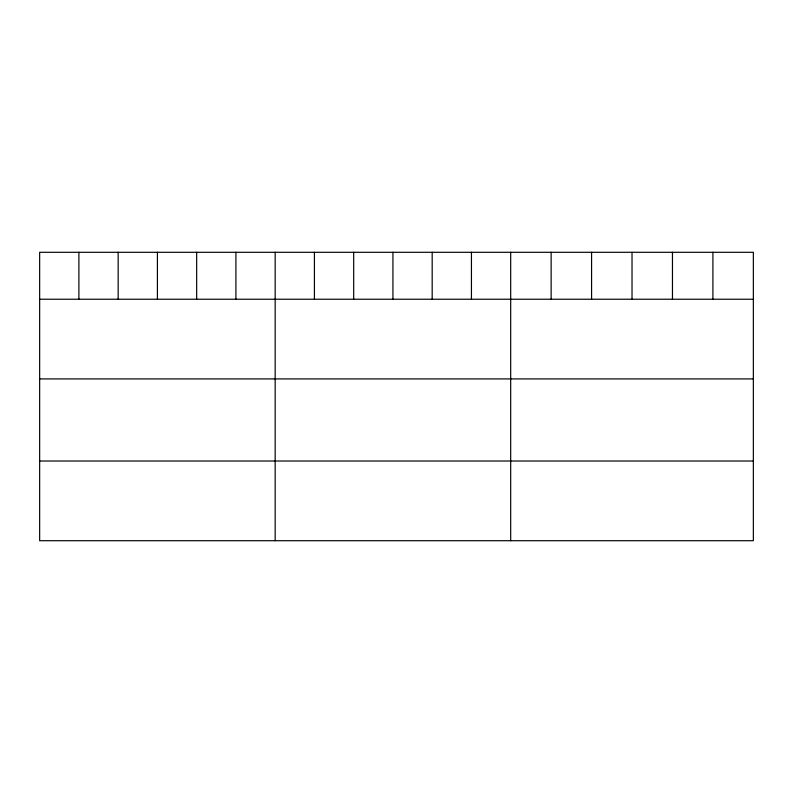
<?xml version="1.0" encoding="UTF-8"?>
<svg xmlns="http://www.w3.org/2000/svg" width="793" height="793" viewBox="0 0 793 793"><rect width="100%" height="100%" fill="white"/><g stroke="black" fill="none" stroke-linecap="round" stroke-linejoin="round"><path stroke-width="1.19" d="M753.35 299.229L753.35 540.707L39.65 540.707L39.65 252.293L753.35 252.293L753.35 299.229L39.65 299.229M39.65 378.915L753.35 378.915M39.65 461.02L753.35 461.02M712.907 252.293L712.907 299.229M672.464 252.293L672.464 299.229M632.021 252.293L632.021 299.229M591.578 252.293L591.578 299.229M551.135 252.293L551.135 299.229M510.692 252.293L510.692 540.707M471.439 252.293L471.439 299.229M432.185 252.293L432.185 299.229M392.931 252.293L392.931 299.229M353.678 252.293L353.678 299.229M314.424 252.293L314.424 299.229M275.171 252.293L275.171 540.707M235.917 252.293L235.917 299.229M196.664 252.293L196.664 299.229M157.411 252.293L157.411 299.229M118.157 252.293L118.157 299.229M78.903 252.293L78.903 299.229"/></g></svg>
